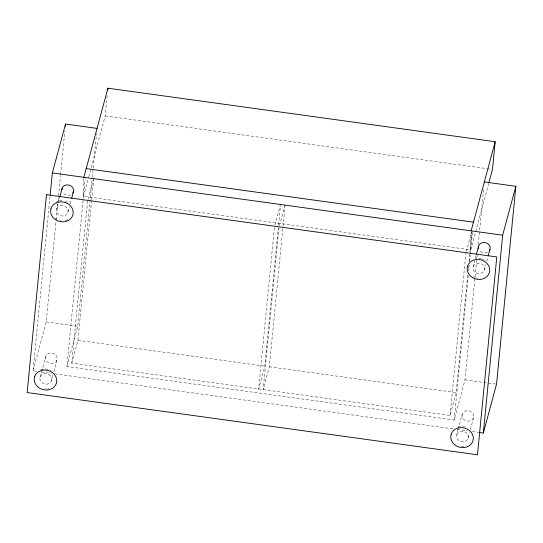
<?xml version="1.0" encoding="UTF-8"?>
<svg xmlns="http://www.w3.org/2000/svg" width="543" height="543" viewBox="0 0 543 543"><rect width="100%" height="100%" fill="white"/><g stroke="black" fill="none" stroke-linecap="round" stroke-linejoin="round"><path stroke-width="0.41" stroke-dasharray="2.71 2.04" d="M488.748 183.242L470.774 249.855L83.493 196.315L83.839 178.131M470.774 249.855L471.1 232.499M36.374 371.283L33.014 370.815L50.031 196.525M33.014 370.815L46.209 321.911L56.072 220.872M56.153 220.03L57.714 204.032M58.047 200.666L60.511 175.409M60.592 174.568L64.868 130.782M477.175 255.196L465.012 379.808L454.165 420.017L66.884 366.484L85.217 178.688M467.693 274.921L456.201 392.616L450.045 415.443L71.771 363.145L87.613 200.896M66.884 366.484L77.73 326.268L92.201 178.084M92.283 177.242L93.104 168.819M93.186 167.977L96.552 133.456M71.771 363.145L77.927 340.325L91.557 200.774M91.638 199.933L93.769 178.07M88.753 176.821L105.193 115.897L107.324 94.068M274.412 227.571L258.658 388.985L264.814 366.158L278.274 228.291M278.6 224.924L280.487 205.587M279 227.354L263.158 389.602L269.321 366.783L284.994 206.211M450.045 415.443L465.887 253.187M468.351 268.194L468.595 265.676M469.003 261.475L469.824 253.065M469.905 252.224L472.043 230.368M454.165 420.017L468.304 275.125M468.718 270.916L469.295 265.018M469.62 261.645L470.279 254.905M470.36 254.063L472.491 232.228M478.247 244.248L483.67 188.679M57.999 203.564L56.316 210.46A5.932 5.158 15.1 0 0 60.735 215.72L62.262 215.978A5.932 5.158 15.1 0 0 67.895 212.422L69.395 206.863M53.838 371.874L57.232 358.624A5.932 5.158 15.1 0 0 52.814 353.364L51.286 353.106A5.932 5.158 15.1 0 0 45.653 356.663L39.897 378.647A5.932 5.158 15.1 0 0 44.316 383.908L45.843 384.166A5.932 5.158 15.1 0 0 51.476 380.609L52.976 375.05M45.653 356.663L45.469 358A5.932 5.158 15.1 0 0 49.888 363.26L51.415 363.518A5.932 5.158 15.1 0 0 57.049 359.961M67.895 212.422L68.079 211.084A5.932 5.158 15.1 0 0 63.66 205.824L62.133 205.566A5.932 5.158 15.1 0 0 56.499 209.123M51.476 380.609L51.66 379.272A5.932 5.158 15.1 0 0 47.241 374.012L45.714 373.754A5.932 5.158 15.1 0 0 40.08 377.31M476.048 255.59L472.865 268.045A5.932 5.158 15.1 0 0 477.283 273.305L478.811 273.563A5.932 5.158 15.1 0 0 484.444 270.007L485.944 264.448M458.129 429.337L456.446 436.233A5.932 5.158 15.1 0 0 460.871 441.493L462.392 441.751A5.932 5.158 15.1 0 0 468.025 438.194L469.525 432.635M462.202 414.248L462.018 415.585A5.932 5.158 15.1 0 0 466.437 420.845L467.964 421.103A5.932 5.158 15.1 0 0 473.598 417.547L473.781 416.209A5.932 5.158 15.1 0 0 469.362 410.949L467.835 410.691A5.932 5.158 15.1 0 0 462.202 414.248L458.346 428.542M484.444 270.007L484.627 268.67A5.932 5.158 15.1 0 0 480.209 263.409L478.682 263.151A5.932 5.158 15.1 0 0 473.048 266.708M468.025 438.194L468.215 436.857A5.932 5.158 15.1 0 0 463.79 431.597L462.263 431.339A5.932 5.158 15.1 0 0 456.629 434.895M58.21 202.77L59.71 197.211M70.257 203.686L71.323 199.715M83.493 196.315L88.536 177.629M88.054 199.267L93.328 179.706M274.934 225.101L280.215 205.539M279.441 225.725L285.156 204.528M466.322 251.558L471.602 231.997M486.806 261.271L488.089 256.506M470.387 429.459L473.598 417.547M105.193 115.897L486.589 168.622M487.431 168.737L491.632 169.321M46.209 321.911L77.73 326.268M465.012 379.808L495.705 384.05M77.927 340.325L264.814 366.158M269.321 366.783L456.201 392.616M41.417 371.975L51.497 373.374M54.857 373.835L453.934 429.004M457.294 429.472L467.374 430.864M472.417 431.563L478.295 432.377M481.553 258.855L478.627 258.359A11.396 9.91 15.1 0 0 475.702 258.549M476.557 277.962L477.792 278.172M60.008 220.377L61.237 220.587M465.134 427.042L462.208 426.547A11.396 9.91 15.1 0 0 457.22 427.314M461.374 446.36L462.453 446.543A11.396 9.91 15.1 0 0 465.371 446.353M44.818 388.774L45.904 388.958M67.956 219.725A11.396 9.91 15.1 0 1 65.241 220.58M56.655 219.134A11.396 9.91 15.1 0 1 55.42 218.34M56.445 201.813A11.396 9.91 15.1 0 1 57.762 201.31M59.153 200.958A11.396 9.91 15.1 0 1 62.072 200.774M65.004 201.27A11.396 9.91 15.1 0 1 69.558 203.652M70.766 194.788A5.932 5.158 15.1 0 1 67.834 195.331L66.307 195.073A5.932 5.158 15.1 0 1 62.703 192.46M475.234 277.636A11.396 9.91 15.1 0 1 473.204 276.72M482.259 259.079A11.396 9.91 15.1 0 1 484.288 259.995M487.315 252.373A5.932 5.158 15.1 0 1 484.383 252.916L482.856 252.658A5.932 5.158 15.1 0 1 479.259 250.045M48.822 388.768A11.396 9.91 15.1 0 1 47.377 388.951M40.671 369.729A11.396 9.91 15.1 0 1 45.66 368.962L48.585 369.457A11.396 9.91 15.1 0 1 51.32 370.597"/><path stroke-width="0.81" d="M50.194 194.842L52.332 172.952L65.527 124.048L97.048 128.406M65.282 126.573L65.527 124.048M107.65 90.715L107.901 88.197L495.175 141.73L492.474 169.436L488.965 182.428M479.136 432.493L483.338 433.07L502.655 235.2L515.85 186.297L484.329 181.939M515.85 186.297L496.533 384.166L483.338 433.07M61.888 189.812L62.072 188.475A5.932 5.158 15.1 0 1 67.705 184.919L69.233 185.177A5.932 5.158 15.1 0 1 73.651 190.437L71.757 198.127M488.306 255.712L490.2 248.022A5.932 5.158 15.1 0 0 485.781 242.762L484.254 242.504A5.932 5.158 15.1 0 0 478.621 246.06L478.437 247.398A5.932 5.158 15.1 0 0 478.654 248.755M59.71 197.211L62.072 188.475M83.853 177.31L107.901 88.197M471.134 230.843L495.175 141.73M476.476 254.002L478.621 246.06M86.201 168.615L473.476 222.155M52.332 172.952L502.655 235.2M73.468 191.774A5.932 5.158 15.1 0 1 72.898 192.996M490.017 249.359A5.932 5.158 15.1 0 1 489.447 250.581M46.467 194.686L27.15 392.555L477.473 454.803L496.791 256.941L46.467 194.686M50.961 208.695L50.608 211.261A11.396 9.91 15.1 0 0 59.099 221.361L62.024 221.856A11.396 9.91 15.1 0 0 72.85 215.021L73.203 212.456A11.396 9.91 15.1 0 0 64.712 202.356L61.78 201.86A11.396 9.91 15.1 0 0 50.961 208.695M34.542 376.883L34.189 379.448A11.396 9.91 15.1 0 0 42.68 389.548L45.612 390.044A11.396 9.91 15.1 0 0 56.431 383.209L56.784 380.643A11.396 9.91 15.1 0 0 48.293 370.543L45.361 370.048A11.396 9.91 15.1 0 0 34.542 376.883M467.509 266.28L467.156 268.846A11.396 9.91 15.1 0 0 475.648 278.946L478.58 279.441A11.396 9.91 15.1 0 0 489.399 272.606L489.752 270.041A11.396 9.91 15.1 0 0 481.261 259.941L478.329 259.445A11.396 9.91 15.1 0 0 467.509 266.28M451.09 434.468L450.738 437.034A11.396 9.91 15.1 0 0 459.229 447.133L462.161 447.629A11.396 9.91 15.1 0 0 472.98 440.794L473.333 438.228A11.396 9.91 15.1 0 0 464.842 428.128L461.91 427.633A11.396 9.91 15.1 0 0 451.09 434.468"/></g></svg>
